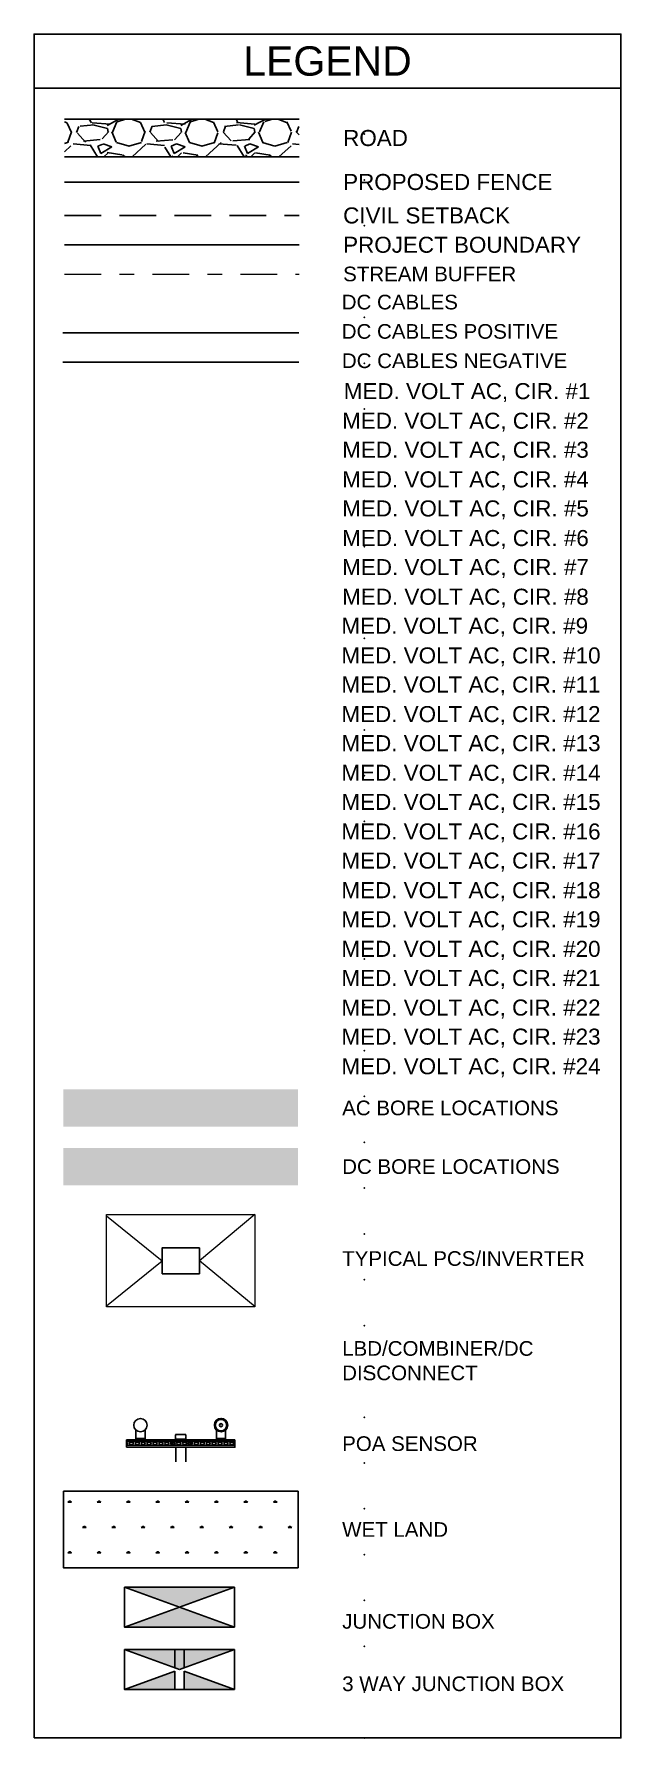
# Model space of a CAD drawing. Header units: feet. Extents: x -17 to 1425, y -283 to 55.
# Drawn here: x -7.45 to -3.45, y -10.3 to 1.32 of the extents above.
import ezdxf
from ezdxf.lldxf.tags import DXFTag

# ---------------------------------------------------------------- set-up
doc = ezdxf.new("R2010")
doc.units = ezdxf.units.FT
doc.header["$MEASUREMENT"] = 0
for name, pattern in [('DASHDOT2', [0.5, 0.25, -0.125, 0, -0.125]), ('DASHED', [0.75, 0.5, -0.25]), ('DASHED2', [0.375, 0.25, -0.125])]:
    doc.linetypes.add(name, pattern=pattern)
for name, color, linetype in [('C-FENCE', 92, 'FENCELINE1'), ('C-ROAD', 1, 'Continuous'), ('C-ROAD-HATCH', 252, 'Continuous'), ('C-WETL-HATCH', 5, 'Continuous'), ('E-CABL-INST-MET', 94, 'CAT5_CABLE'), ('E-DETAIL-THIN', 87, 'Continuous'), ('E-DETL', 7, 'Continuous'), ('E-TEXT', 7, 'Continuous'), ('G-ANNO-TEXT', 1, 'Continuous'), ('PV-BORE-AC', 50, 'Continuous'), ('PV-BORE-DC', 70, 'Continuous'), ('PV-DC-CABL-UG+', 6, 'DC+'), ('PV-DC-CABL-UG-', 6, 'DC-'), ('PV-EQUIPM-3-WAY', 7, 'Continuous'), ('PV-EQUIPM-JB', 7, 'Continuous'), ('PVcase Central Inverters', 7, 'Continuous'), ('PVcase PV Area', 30, 'Continuous')]:
    doc.layers.add(name, color=color, linetype=linetype)
doc.layers.add('E-NOPLOT-TEXT', color=31, linetype='Continuous', lineweight=0, plot=False)
doc.layers.add('EX-BUFFER', color=5, linetype='DASHDOT2', lineweight=9)
doc.layers.add('G-NPLT', color=67, linetype='Continuous', plot=False)
doc.styles.add('NEI-A', font='arial.ttf')
doc.styles.get("Standard").update_dxf_attribs({"font": 'arial.ttf'})
doc.linetypes.add('CAT5_CABLE', pattern='A,1,-0.12,["CAT5",Standard,S=0.1,R=0,X=-0.08,Y=-0.05],-0.3', length=1.42)
tags = doc.linetypes.add('DC+', pattern='A,0.176989,-0.049113,["DC+",NEI-A,S=0.1,R=0,X=0,Y=-0.05],-0.049113,-0.250887,0.176989', length=0.7030909999999999).pattern_tags.tags
tags[6] = DXFTag(74, 10)
tags = doc.linetypes.add('DC-', pattern='A,0.176989,-0.049113,["DC-",NEI-A,S=0.1,R=0,X=0,Y=-0.05],-0.049113,-0.250887,0.176989', length=0.7030909999999999).pattern_tags.tags
tags[6] = DXFTag(74, 10)
doc.linetypes.add('FENCELINE1', pattern='A,0.25,-0.1,[133,ltypeshp.shx,S=0.1,R=0,X=-0.1,Y=0],-0.1,1', length=1.45)

# ---------------------------------------------------------------- blocks, each defined once
blk = doc.blocks.new('*U30')
blk.add_lwpolyline([(-2, -11.62), (2, -11.62), (2, 0), (-2, 0)], close=True)
blk.add_lwpolyline([(-2, -0.3699999999999992), (2, -0.3699999999999992)])
at = {"layer": 'G-NPLT'}
for p in [(0.25, -0.6824999999999992), (0.25, -0.9949999999999992), (0.25, -1.307499999999999), (0.25, -1.619999999999999), (0.25, -1.932499999999999), (0.25, -2.244999999999999), (0.25, -2.557499999999999), (0.25, -2.869999999999999), (0.25, -3.182499999999999), (0.25, -3.494999999999999), (0.25, -3.807499999999999), (0.25, -4.119999999999999), (0.25, -4.432499999999999), (0.25, -4.744999999999999), (0.25, -5.057499999999999), (0.25, -5.369999999999999), (0.25, -5.682499999999999), (0.25, -5.994999999999999), (0.25, -6.307499999999999), (0.25, -6.619999999999999), (0.25, -6.932499999999999), (0.25, -7.244999999999999), (0.25, -7.557499999999999), (0.25, -7.869999999999999), (0.25, -8.1825), (0.25, -8.495), (0.25, -8.8075), (0.25, -9.12), (0.25, -9.4325), (0.25, -9.745), (0.25, -10.0575), (0.25, -10.37), (0.25, -10.6825), (0.25, -10.995), (0.25, -11.3075), (0.25, -11.62)]:
    blk.add_point(p, dxfattribs=at)
at = {"layer": 'G-ANNO-TEXT', "insert": (0, -0.1849999999999996), "char_height": 0.2, "attachment_point": 5, "style": 'NEI-A'}
blk.add_mtext_dynamic_manual_height_columns('LEGEND', width=3.607447826231223, gutter_width=0.625, heights=[0], dxfattribs=at)
blk = doc.blocks.new('A$Ce31e0382')
at = {"linetype": 'Continuous', "lineweight": 15}
for p, q in [((2.282018720747146, 1.191011282012369), (2.283710317216901, 1.191593745388218)), ((2.282018720747146, 1.191011282012369), (2.284154971101088, 1.184807160494984)), ((2.284981088454515, 1.232135391845986), (2.282629618726787, 1.226009603773491)), ((2.282629618726787, 1.226009603773491), (2.284299857044971, 1.225368459353376)), ((2.285846567574481, 1.185389623870833), (2.283710317216901, 1.191593745388218)), ((2.284154971101088, 1.184807160494984), (2.285846567574481, 1.185389623870833)), ((2.284299857044971, 1.225368459353376), (2.286651326772699, 1.231494247425871)), ((2.724782776571374, 1.070751941036178), (2.284910824368126, 1.070751941036178)), ((2.284981088454515, 1.232135391845986), (2.286651326772699, 1.231494247425871)), ((2.285736137007916, 1.158914343048764), (2.285736137007916, 1.143755529022201)), ((2.285736137007916, 1.093718578315929), (2.285736137007916, 1.087625920321898)), ((2.28989740297402, 1.087625920321898), (2.285831106644764, 1.087625920321898)), ((2.286611287428968, 1.260615980094371), (2.286611287428968, 1.240931158418789)), ((2.723082313510531, 1.260615980094371), (2.286611287428968, 1.260615980094371)), ((2.286611287428968, 1.240931158418789), (2.288400354842452, 1.240931158418789)), ((2.286611287428968, 1.077783509484107), (2.286611287428968, 1.07450270587151)), ((2.286611287428968, 1.077783509484107), (2.288400354842452, 1.077783509484107)), ((2.286611287428968, 1.07450270587151), (2.723082313510531, 1.07450270587151)), ((2.286643868490501, 1.162962388471897), (2.288423135203629, 1.162775380004405)), ((2.287620895323926, 1.097468331159689), (2.287620895323926, 1.158911068104317)), ((2.287620895323926, 1.097468331159689), (2.28989740297402, 1.097468331159689)), ((2.721379838898429, 1.061704400332019), (2.288313762041071, 1.061704400332019)), ((2.288400354842452, 1.247492765643983), (2.28989740297402, 1.247492765643983)), ((2.288400354842452, 1.240931158418789), (2.288400354842452, 1.247492765643983)), ((2.28989740297402, 1.189061060789754), (2.28846196698214, 1.19322986960924)), ((2.288991512315988, 1.223567501629077), (2.28989740297402, 1.225927427467468)), ((2.28989740297402, 1.087625920321898), (2.28989740297402, 1.247492765643983)), ((2.294875369265355, 1.268880061929849), (2.714818231674144, 1.268880061929849)), ((2.296515771071427, 1.061704400332019), (2.296515771071427, 1.048124797856872)), ((2.296515771071427, 0.7340707714497512), (2.296515771071427, 0.6852304304852623)), ((2.408331427057419, 1.268880061929849), (2.408331427057419, 1.269085112156063)), ((2.713177829868073, 1.048124797856872), (2.713177829868073, 1.061704400332019)), ((2.713177829868073, 0.6852304304848076), (2.713177829868073, 0.7340707714497512)), ((2.719796197965479, 1.247492765643983), (2.721293246097048, 1.247492765643983)), ((2.719796197965479, 1.247492765643983), (2.719796197965479, 1.087625920321898)), ((2.720702088619873, 1.223567501629077), (2.719796197965479, 1.225927427467468)), ((2.719796197965479, 1.189061060789754), (2.721231633957359, 1.19322986960924)), ((2.719796197965479, 1.097468331159689), (2.722072705611936, 1.097468331159689)), ((2.723862494294735, 1.087625920321898), (2.719796197965479, 1.087625920321898)), ((2.723049732448999, 1.162962388471897), (2.72127046573587, 1.162775380004405)), ((2.721293246097048, 1.240931158418789), (2.721293246097048, 1.247492765643983)), ((2.723082313510531, 1.240931158418789), (2.721293246097048, 1.240931158418789)), ((2.721293246097048, 1.077783509484107), (2.723082313510531, 1.077783509484107)), ((2.722072705611936, 1.097468331159689), (2.722072705611936, 1.158911068104317)), ((2.724712512484984, 1.232135391845986), (2.723042274170439, 1.231494247425871)), ((2.725393743894529, 1.225368459353376), (2.723042274170439, 1.231494247425871)), ((2.723082313510531, 1.240931158418789), (2.723082313510531, 1.260615980094371)), ((2.723082313510531, 1.07450270587151), (2.723082313510531, 1.077783509484107)), ((2.723847033365018, 1.185389623870833), (2.725983283718961, 1.191593745388218)), ((2.725538629838411, 1.184807160494984), (2.723847033365018, 1.185389623870833)), ((2.723957463927945, 1.14364999116151), (2.723957463927945, 1.158911270006683)), ((2.723957463927945, 1.087625920321898), (2.723957463927945, 1.093744295118995)), ((2.727063982212712, 1.226009603773491), (2.724712512484984, 1.232135391845986)), ((2.727063982212712, 1.226009603773491), (2.725393743894529, 1.225368459353376)), ((2.725538629838411, 1.184807160494984), (2.727674880192353, 1.191011282012369)), ((2.727674880192353, 1.191011282012369), (2.725983283718961, 1.191593745388218)), ((2.296515771071427, 0.634483917221587), (2.296515771071427, 0.4892553859995132)), ((2.713177829868073, 0.4892553859995132), (2.713177829868073, 0.634483917221587))]:
    blk.add_line(p, q, dxfattribs=at)
for centre, radius, start, end in [((2.330402719115227, 1.207671228692107), 0.05117191731327187, 159.0000070648071, 199.0000000000433), ((2.330402719115227, 1.207671228692107), 0.0493828499011965, 158.9999999999613, 199.0000000000433), ((2.288313762041071, 1.066868122753931), 0.005163722421900269, 131.2243095197639, 270), ((2.236131720332196, 1.168271429176457), 0.05079038319049232, 354.0000046933638, 19.00000000004326), ((2.281624465937057, 1.07450270587151), 0.004986821491107549, 311.2243095197638, 0), ((2.262067333140294, 1.240931158418789), 0.0245439542899278, 338.9999999999613, 0), ((2.268760030605335, 1.164842055576628), 0.01798234706478773, 340.8407802661563, 353.9999999999983), ((2.236131720332196, 1.168271429176457), 0.05257945060257205, 353.9999999999983, 19.00000000004326), ((2.330402719115227, 1.207671228692107), 0.04435740684275503, 158.9999999999613, 199.0000000000433), ((2.294875369265355, 1.260615980094371), 0.00826408183578308, 90, 180), ((2.262067333140294, 1.240931158418789), 0.02633302170200654, 338.9999999999613, 0), ((2.268760030605335, 1.164842055576628), 0.0197714144768679, 342.5437240118552, 353.9999999999983), ((2.714818231674144, 1.260615980094371), 0.00826408183578308, 0, 90), ((2.679290881824272, 1.207671228692107), 0.04435740684275503, 340.9999999999567, 21.00000000003871), ((2.773561880607303, 1.168271429176457), 0.05257945060257195, 160.9999999999567, 186.0000000000017), ((2.740933570334164, 1.164842055576628), 0.01977141447686774, 186.0000000000017, 197.4562759881448), ((2.747626267799205, 1.240931158418789), 0.02633302170200654, 180, 201.0000000000387), ((2.721379838898429, 1.066868122753931), 0.005163722421900269, 270, 48.77569048023613), ((2.773561880607303, 1.168271429176457), 0.05079038319049241, 160.9999999999567, 186.0000000000017), ((2.740933570334164, 1.164842055576628), 0.01798234706478773, 186.0000000000017, 199.1675278276267), ((2.747626267799205, 1.240931158418789), 0.0245439542899278, 180, 201.0000000000387), ((2.728069135002443, 1.07450270587151), 0.004986821491107549, 180, 228.7756904802361), ((2.679290881824272, 1.207671228692107), 0.04938284990119632, 340.9999999999567, 21.00000000003871), ((2.679290881824272, 1.207671228692107), 0.05117191731327962, 340.9999999999567, 21.00000000003871)]:
    blk.add_arc(centre, radius, start, end, dxfattribs=at)
for points, knots in [([(2.28739867165848, 1.118786839921995), (2.287388145599721, 1.117293801949018), (2.287357441153176, 1.112938619240595), (2.287023101478439, 1.106026367309369), (2.286432535525705, 1.099268057650079), (2.285933899354745, 1.095043061931392), (2.285690536384095, 1.093223829382623), (2.285748829595718, 1.093671614894447), (2.285754943342795, 1.093718578315475)], [0, 0, 0, 0, 0.1111161423645399, 0.3241251129498456, 0.5396206872316115, 0.7570094149640955, 0.9745153229653579, 1, 1, 1, 1]), ([(2.285768102232282, 1.143755529022201), (2.285758253354174, 1.143830762416655), (2.285704794172375, 1.144239125213971), (2.285970578883166, 1.142247018420676), (2.286479757654774, 1.137844592293732), (2.287053274627283, 1.131082125585635), (2.287363088911547, 1.124331796878323), (2.287389967270315, 1.120143268447464), (2.28739867165848, 1.118786839921995)], [0, 0, 0, 0, 0.0485864653610152, 0.2637247070596394, 0.4767478949028969, 0.6882372756179819, 0.8990376072305348, 1, 1, 1, 1]), ([(2.285744954180586, 1.143759638867323), (2.285748465441316, 1.143598675292196), (2.285754027317921, 1.143343707389249), (2.285781798978746, 1.143049507882097), (2.285795440962715, 1.142921455605574), (2.285800940862714, 1.142872981164601), (2.285805227795095, 1.142836266688391), (2.285809884371588, 1.142797614729716), (2.285818037667809, 1.142731641942191), (2.285842245961135, 1.142541296675972), (2.285943839469724, 1.141730910263504), (2.286175480788984, 1.139754745160189), (2.286474870837878, 1.136877241970069), (2.286789618305079, 1.133230590356561), (2.287065381184107, 1.128995633755949), (2.287219651865485, 1.125349300985818), (2.287269078329587, 1.123193078281929), (2.287281731743747, 1.12264107482406)], [0, 0, 0, 0, 0.01378871047263, 0.021841454385203, 0.0246142180760562, 0.0266371038414432, 0.0291506045139404, 0.0336461774257103, 0.0453087760441185, 0.1041913002911912, 0.2418143098539322, 0.3866548486119996, 0.5302674253942918, 0.6725486379104071, 0.8131258998958442, 0.9521593250509934, 1, 1, 1, 1]), ([(2.287281731743747, 1.12264107482406), (2.287295038960906, 1.121806195576937), (2.287333887856107, 1.119368861176554), (2.287307741753352, 1.115246880022823), (2.287159191007845, 1.110497210463564), (2.286914319611128, 1.106072179381499), (2.2866099976344, 1.102166370226769), (2.286298423226867, 1.098947543637678), (2.286029279002719, 1.096551904548505), (2.285880364848595, 1.095333890792517), (2.285830693388448, 1.094941264681893), (2.285817832795033, 1.094839729844807), (2.285813633203247, 1.094807385280546), (2.285806695766837, 1.09475042998929), (2.285801731923016, 1.094708650608027), (2.2857931142388, 1.094632338375504), (2.285757457848263, 1.094297231556993), (2.2857523537931, 1.093980959265537), (2.285748030233549, 1.093713050368933)], [0, 0, 0, 0, 0.0585473714226429, 0.170922349460073, 0.2842858618299471, 0.3980026956857768, 0.5132789134201089, 0.6303162551384693, 0.7480031535785159, 0.8676349703002326, 0.9270738327880031, 0.9570225033012588, 0.9713081100111728, 0.9743054844323632, 0.9762608812712732, 0.9780984223358692, 0.9814475448054018, 1, 1, 1, 1]), ([(2.287620895323812, 1.158911068103862), (2.286861794174797, 1.158912562487785), (2.285756589400876, 1.15891473821921), (2.285880292911202, 1.158914437287876), (2.285919031644767, 1.158914343048764)], [0, 0, 0, 0, 0.6868420839984101, 1, 1, 1, 1]), ([(2.286525768391471, 1.087625920322353), (2.286628346904649, 1.087735750865249), (2.286833499321688, 1.08795540702431), (2.287166940415659, 1.089665439079909), (2.287443595578111, 1.092180599648145), (2.287599007249696, 1.094947353914904), (2.287614759548774, 1.096761637913914), (2.287620895323812, 1.097468331159689)], [0, 0, 0, 0, 0.215930238312865, 0.4318507899972996, 0.6478627139959534, 0.8628367764577761, 1, 1, 1, 1]), ([(2.289897402973907, 1.087625920322353), (2.289878546136492, 1.086530893804138), (2.28984083763487, 1.084341141099685), (2.289555521823672, 1.081417396816505), (2.289160161071663, 1.079187683451437), (2.288747811024109, 1.077965208523892), (2.288501131762928, 1.077836209855377), (2.288400354842338, 1.077783509484107)], [0, 0, 0, 0, 0.211283188154463, 0.4225084279069736, 0.6353561048962972, 0.851030488301996, 1, 1, 1, 1]), ([(2.721293246096934, 1.077783509484107), (2.721144182800231, 1.077894283592286), (2.720846057170888, 1.078115831092418), (2.72039035367186, 1.079839971358524), (2.72002311177846, 1.082373328298672), (2.719823598035759, 1.085137820192813), (2.719803784941064, 1.086936974924356), (2.719796197965366, 1.087625920322353)], [0, 0, 0, 0, 0.2172984419663011, 0.434595480769123, 0.6516655201327707, 0.8666132308400871, 1, 1, 1, 1]), ([(2.723750340759466, 1.158911270006683), (2.723795762256373, 1.158911275684659), (2.723932902535921, 1.158911292829544), (2.722818208087006, 1.15891115816612), (2.722072705611822, 1.158911068103862)], [0, 0, 0, 0, 0.331204643249806, 1, 1, 1, 1]), ([(2.722072705611822, 1.097468331159689), (2.722087368005191, 1.096368519749376), (2.722116690278085, 1.094169085538852), (2.722336661445183, 1.091234398883898), (2.722634230139988, 1.089005633617489), (2.72293219527262, 1.08780153714315), (2.723100144099476, 1.087676367475979), (2.723167832544164, 1.087625920322353)], [0, 0, 0, 0, 0.2127622935913117, 0.4254881000087798, 0.6392297727758214, 0.8545987082327811, 1, 1, 1, 1]), ([(2.722294929280793, 1.118786839921995), (2.722295942796222, 1.119241556028101), (2.722303304784759, 1.122544527190257), (2.722494013392748, 1.128697945025124), (2.72303790965077, 1.136072506262735), (2.723602084421032, 1.141290896543069), (2.723949738552506, 1.143942788773984), (2.723920746200633, 1.143721605908922), (2.723911359036606, 1.14364999116151)], [0, 0, 0, 0, 0.0339006501093262, 0.2462478639225549, 0.4609344815763541, 0.677905385026245, 0.8957119732988271, 1, 1, 1, 1]), ([(2.72393527225347, 1.093744295118995), (2.723917369017613, 1.093874374058032), (2.723878786276941, 1.094154703378081), (2.723413655086802, 1.097869697354326), (2.722840617025099, 1.103818164021504), (2.722379765320397, 1.111166907729967), (2.722321536533741, 1.116396989202258), (2.722294929280793, 1.11878683992245)], [0, 0, 0, 0, 0.1852028795026655, 0.3991253115634501, 0.6112564639999436, 0.8223662433670197, 1, 1, 1, 1]), ([(2.723640544972909, 1.096802769593978), (2.723606061041096, 1.097094940975694), (2.723501502994509, 1.097980828014443), (2.723244670636518, 1.100432135411211), (2.722931448151826, 1.103985516288503), (2.722648861977973, 1.10819495911619), (2.722446771986029, 1.112820459323302), (2.722368619422809, 1.116866194352951), (2.722375353372513, 1.119288852975842), (2.722377564074009, 1.120084191764363)], [0, 0, 0, 0, 0.0843183300306957, 0.255659932525189, 0.4240187113369737, 0.5912648911410351, 0.7560209722225366, 0.9199037030774184, 1, 1, 1, 1]), ([(2.722377564074009, 1.120084191764363), (2.722386758581592, 1.120923307325938), (2.722413718929488, 1.123383781191478), (2.722547643977919, 1.127374325567871), (2.722797756406976, 1.131763327790395), (2.723103073658308, 1.135631549841037), (2.723413944131494, 1.138800103929498), (2.723678672838901, 1.141146029460288), (2.723820082945053, 1.142290449479788), (2.723870382553173, 1.142692117770821), (2.72387927510124, 1.142763588922207), (2.723881660392976, 1.142782822171284), (2.723882346555797, 1.142788327353628), (2.723884156053714, 1.142803057104175), (2.723885834031421, 1.142816863569351), (2.723888865799267, 1.142842089339865), (2.723899439966658, 1.142933518745394), (2.723930736865327, 1.14320627678444), (2.723927753362545, 1.143463111240635), (2.723925585039865, 1.143649770749562)], [0, 0, 0, 0, 0.0666282840413943, 0.1953689802129934, 0.3252324125675133, 0.4561598931670633, 0.5891276735574499, 0.7237465280393168, 0.8592462502539735, 0.9276243334342296, 0.9614040640081438, 0.9700022537194836, 0.9753134172327024, 0.9767428590878864, 0.9776826655801422, 0.9784753123453452, 0.9796517472635804, 0.9852115057834056, 1, 1, 1, 1]), ([(2.723873420963969, 1.094856934686959), (2.723873533388428, 1.094856074215841), (2.723875959192696, 1.094837507711418), (2.723848507248363, 1.095054981688008), (2.723784860096089, 1.095547876619094), (2.723679199199864, 1.096466651560149), (2.723640544972909, 1.096802769593978)], [0, 0, 0, 0, 0.0113775863251051, 0.2454957515087012, 0.7239775775539407, 1, 1, 1, 1]), ([(2.723944758308676, 1.093672512843568), (2.723948266928232, 1.093645091194048), (2.723964481836333, 1.093518363527437), (2.723948105241902, 1.093645033954999), (2.72393527225347, 1.093744295118995)], [0, 0, 0, 0, 0.2163825035934805, 1, 1, 1, 1])]:
    blk.add_open_spline(points, degree=3, knots=knots, dxfattribs=at)
at = {"layer": 'E-DETAIL-THIN'}
for centre, radius in [((0.8132589887500217, 1.659285685633222), 0.2797642379398166), ((4.196434612189478, 1.659285685633222), 0.2797642379398166), ((4.196434612189478, 1.659285685633222), 0.2394314246834256), ((4.196434612189478, 1.659285685633222), 0.06682871879259356)]:
    blk.add_circle(centre, radius, dxfattribs=at)
at = {"layer": 'E-DETL', "ltscale": 0.05}
for points in [[(4.778642106357438, 1.048124797856872), (0.2307216073822929, 1.048124797856872)], [(0.2307216073822929, 0.7340707714497512), (4.778971993557207, 0.7340707714497512), (4.778971993557207, 1.048124797856872)], [(4.778971993557207, 0.9787188288519246), (0.2307216073822929, 0.9787188288519246)], [(0.2307216073822929, 0.8154174657233852), (4.778971993557207, 0.8154174657233852)], [(2.145988024767576, 0.8907280920866469), (2.174400617499487, 0.9399401462751484), (2.231225802966947, 0.9399401462751484), (2.259638395698857, 0.8907280920866469), (2.231225802966947, 0.8415160378981454), (2.174400617499487, 0.8415160378981454), (2.145988024767576, 0.8907280920866469)], [(2.817025147243839, 0.8907280920866469), (2.84543773997575, 0.9399401462751484), (2.90226292544321, 0.9399401462751484), (2.930675518175121, 0.8907280920866469), (2.90226292544321, 0.8415160378981454), (2.84543773997575, 0.8415160378981454), (2.817025147243839, 0.8907280920866469)]]:
    blk.add_lwpolyline(points, dxfattribs=at)
for centre, radius in [((2.202813210235036, 0.8907280920861922), 0.06439976261575464), ((2.202813210235036, 0.8907280920861922), 0.0492120541885015), ((2.873850332711299, 0.8907280920861922), 0.06439976261575464), ((2.873850332711299, 0.8907280920861922), 0.0492120541885015)]:
    blk.add_circle(centre, radius, dxfattribs=at)
blk.add_arc((4.196434612189478, 1.659285685633222), 0.2797642379398166, 319.4963013959861, 220.5036986033484, dxfattribs=at)
at = {"layer": 'E-DETL', "color": 252, "ltscale": 0.05}
for centre, start_param, end_param in [((0.1824061994374233, 0.8910977846530841), 2.150307144064951, 4.132878163114635), ((2.167777227605143, 0.8910977846530841), 4.748151085846466, 7.806691499418683), ((2.912291363168947, 0.8910977846530841), 1.578647141613079, 4.715730806165123)]:
    blk.add_ellipse(centre, major_axis=(-0.08822883861648734, 0), ratio=0.5839019367108135, start_param=start_param, end_param=end_param, dxfattribs=at)
for centre in [(0.4305775779574788, 0.8910977846530841), (0.6787489564775342, 0.8910977846530841), (0.9269203350012276, 0.8910977846530841), (1.175091713521283, 0.8910977846530841), (1.423263092041338, 0.8910977846530841), (1.671434470561394, 0.8910977846530841), (1.919605849085087, 0.8910977846530841), (2.415948606125198, 0.8910977846530841), (2.664119984645254, 0.8910977846530841), (3.160462741689003, 0.8910977846530841), (3.408634120209058, 0.8910977846530841), (3.656805498729113, 0.8910977846530841), (3.904976877252807, 0.8910977846530841), (4.153148255772862, 0.8910977846530841), (4.401319634292918, 0.8910977846530841), (4.649491012812973, 0.8910977846530841)]:
    blk.add_ellipse(centre, major_axis=(-0.08822883861648734, 0), ratio=0.5839019367108135, dxfattribs=at)
at = {"layer": 'E-TEXT'}
for points in [[(0.2307216073822929, 1.048124797856872), (0.2307216073822929, 0.7340707714497512)], [(1.003828666300251, 1.419668519363768), (1.003828666300251, 1.098930323613786), (0.6226893112034304, 1.098930323613786), (0.6226893112034304, 1.419668519363768)], [(4.387004289736069, 1.419668519363768), (4.387004289736069, 1.098930323613786), (4.005864934639249, 1.098930323613786), (4.005864934639249, 1.419668519363768)], [(2.296515771071427, 0.6852304304852623), (2.296515771071427, 0.1148281264404432)], [(2.713177829868073, 0.6852304304848076), (2.713177829868073, 0.1148281264404432)]]:
    blk.add_lwpolyline(points, dxfattribs=at)
for points in [[(0.6226893112034304, 1.098930323613786), (1.003828666300251, 1.098930323613786), (1.003828666300251, 1.048124797856872), (0.6226893112034304, 1.048124797856872)], [(4.005864934639249, 1.098930323613786), (4.387004289736069, 1.098930323613786), (4.387004289736069, 1.048124797856872), (4.005864934639249, 1.048124797856872)]]:
    blk.add_lwpolyline(points, close=True, dxfattribs=at)
for centre, radius, start, end in [((0.5219190568604972, 1.414313114711604), 0.1009124596823258, 356.9578949927217, 38.82504316429735), ((1.104598920643184, 1.414313114711604), 0.1009124596832795, 141.1749568360363, 183.0421050072523), ((3.905094680296315, 1.414313114711604), 0.1009124596823258, 356.9578949927217, 38.82504316429735), ((4.48777454408264, 1.414313114711604), 0.1009124596832795, 141.1749568360363, 183.0421050072523)]:
    blk.add_arc(centre, radius, start, end, dxfattribs=at)

msp = doc.modelspace()

# ---------------------------------------------------------------- hatches: boundary and pattern name
at = {"layer": 'C-ROAD-HATCH'}
h = msp.add_hatch(dxfattribs=at)
h.set_pattern_fill('GRAVEL', color=256, scale=0.5)
h.set_pattern_definition([(228.012787504, (-40.4514461830703, -32.85725819132291), (-4.000000000000031, -4.500000000000002), [0.067268, -6.659544023536849]), (184.969740728, (-40.4964461830703, -32.9072581913229), (5.999999999999988, 0.5000000000000175), [0.115434, -11.427962380615]), (132.510447078, (-40.6114461830703, -32.91725819132291), (5.000000000000059, -5.499999999999932), [0.08139400000000001, -8.05801629804985]), (267.273689006, (-40.80644618307031, -33.04225819132291), (0.5000000000000121, 10.00000000000001), [0.1051189999999997, -10.40677902081446]), (292.833654178, (-40.8114461830703, -33.1472581913229), (-2.499999999999994, 6.000000000000014), [0.1030774999999997, -10.20468656404411]), (357.273689006, (-40.7714461830703, -33.2422581913229), (-10.00000000000001, 0.5000000000000128), [0.1051189999999997, -10.40677902081446]), (37.6942404667, (-40.66644618307031, -33.24725819132291), (-6.499999999999999, -4.999999999999987), [0.1390145, -13.762424274458]), (72.2553283749, (-40.55644618307031, -33.16225819132291), (3.500000000000014, 11), [0.1312439999999993, -12.99316074840665]), (121.429565615, (-40.5164461830703, -33.03725819132291), (-4.00000000000001, 6.499999999999994), [0.105475, -10.4420365548645]), (175.236358309, (-40.5714461830703, -32.94725819132291), (5.499999999999992, -0.500000000000019), [0.120416, -5.90038128939615]), (222.397437798, (-40.6914461830703, -32.9372581913229), (-5.999999999999981, -5.499999999999986), [0.155724, -15.41668750239745]), (138.814074834, (-40.3114461830703, -33.0472581913229), (-3.500000000000016, 3), [0.05315049999999982, -5.261922406367328]), (171.46923439, (-40.3514461830703, -33.01225819132291), (6.499999999999999, -0.9999999999999976), [0.1011185, -10.0107557080785]), (225, (-40.4514461830703, -32.99725819132291), (-5.551115123125783e-17, -0.4999999999999665), [0.0707105, -0.63639628118655]), (203.198590514, (-40.4864461830703, -32.9372581913229), (2.499999999999995, 0.9999999999999877), [0.038079, -3.76980755293195]), (291.801409486, (-40.5214461830703, -32.9522581913229), (-0.499999999999842, 1.500000000000051), [0.0538515, -2.63873090356725]), (30.96375653209999, (-40.5014461830703, -33.00225819132291), (1.500000000000027, 0.9999999999999898), [0.0874645, -2.82801144742265]), (161.565051177, (-40.4264461830703, -32.95725819132291), (1.000000000000006, -0.4999999999999883), [0.06324549999999966, -1.517893330084194]), (16.389540334, (-40.8114461830703, -32.9522581913229), (4.999999999999983, 1.500000000000022), [0.0886, -8.7714225733347]), (70.3461759419, (-40.7264461830703, -32.92725819132291), (-2.00000000000061, -5.500000000001698), [0.0743305, -7.3587038736595]), (293.198590514, (-40.4264461830703, -32.85725819132291), (-0.9999999999999852, 2.499999999999996), [0.0761575, -3.73172905293195]), (343.610459666, (-40.3964461830703, -32.92725819132291), (-4.999999999999983, 1.500000000000022), [0.08859999999999965, -8.771422573334455]), (339.44395478, (-40.8114461830703, -33.26225819132291), (-2.500000000000018, 1.000000000000012), [0.08543999999999966, -4.186561872658728]), (294.775140569, (-40.7314461830703, -33.29225819132291), (-2.500000000000003, 5.500000000000001), [0.071589, -7.087321531638]), (66.8014094864, (-40.4214461830703, -33.35725819132291), (0.9999999999999906, 2.499999999999985), [0.0761575, -3.73172905293195]), (17.3540246363, (-40.3914461830703, -33.28725819132291), (-6.499999999999988, -1.999999999999981), [0.0838155, -8.29771180712]), (69.44395478040002, (-40.66644618307031, -33.35725819132291), (-1.000000000000004, -2.499999999999977), [0.04271999999999983, -4.229281872658728]), (101.309932474, (-40.4514461830703, -33.35725819132291), (-0.4999999999999819, 2.000000000000006), [0.025495, -2.5240147567964]), (165.963756532, (-40.4564461830703, -33.33225819132291), (1.499999999999979, -0.5000000000000007), [0.1030775, -1.95847531280885]), (186.009005957, (-40.55644618307031, -33.30725819132291), (5.000000000000023, 0.4999999999999916), [0.095525, -9.456961587271401]), (303.690067526, (-40.5014461830703, -33.0472581913229), (-0.4999999999999936, 0.9999999999999929), [0.07211099999999965, -1.730664637731995]), (353.157226587, (-40.4614461830703, -33.10725819132291), (8.500000000000007, -1.000000000000026), [0.125897, -12.46378131201415]), (60.9453959009, (-40.3364461830703, -33.12225819132291), (-1.999999999999988, -3.499999999999988), [0.051478, -5.0963370704935]), (90, (-40.3114461830703, -33.0772581913229), (-0.4999999999999999, 0.5), [0.03, -0.47]), (120.256437164, (-40.5664461830703, -33.29225819132291), (2.000000000000004, -3.500000000000004), [0.069462, -6.876759994724901]), (48.01278750420001, (-40.6014461830703, -33.23225819132291), (4, 4.499999999999988), [0.134536, -6.592276023536849]), (0, (-40.5114461830703, -33.1322581913229), (0.5, 0.5), [0.13, -0.37]), (325.3048464690001, (-40.3814461830703, -33.1322581913229), (5.000000000000069, -3.499999999999913), [0.07905699999999966, -7.826637150420978]), (254.054604099, (-40.3164461830703, -33.17725819132291), (-0.5000000000000189, -2.000000000000002), [0.072801, -3.56725394464025]), (207.645975364, (-40.3364461830703, -33.24725819132291), (-9.499999999999975, -5.000000000000024), [0.1185325, -11.7347370911297]), (175.42607874, (-40.4414461830703, -33.30225819132291), (-6.499999999999977, 0.5000000000000007), [0.1253995, -12.41453670398445])])
h.paths.add_polyline_path([(-5.646439658848436, 0.7340104996227623), (-7.246439658848431, 0.7340104996227481), (-7.246439658848431, 0.4775980313596051), (-5.646439658848436, 0.4775980313596264)])
at = {"layer": 'C-WETL-HATCH'}
h = msp.add_hatch(dxfattribs=at)
h.set_pattern_fill('SWAMP', color=256, scale=0.2)
h.set_pattern_definition([(0, (-34.42239528275087, -25.32480569485607), (0.1, 0.1732050806), [0.025, -0.175]), (90, (-34.40989528275087, -25.32480569485607), (-0.09999999999999999, 0.1732050806), [0.0125, -0.3339101612]), (90, (-34.40677028275087, -25.32480569485607), (-0.09999999999999999, 0.1732050806), [0.01, -0.3364101612]), (90, (-34.41302028275088, -25.32480569485607), (-0.09999999999999999, 0.1732050806), [0.01, -0.3364101612]), (59.99999999999999, (-34.40364528275087, -25.32480569485607), (-0.09999999986413122, 0.1732050806784439), [0.008, -0.192]), (120, (-34.41614528275088, -25.32480569485607), (-0.1999999998641312, 7.844390692568482e-11), [0.007999999999999893, -0.1919999999999983])])
h.paths.add_polyline_path([(-7.253057691458508, -8.622315391843063), (-5.653057691458514, -8.622315391843063), (-5.653057691458514, -9.144219970177321), (-7.253057691458508, -9.144219970177321)])
at = {"layer": 'PV-BORE-AC', "ltscale": 20}
h = msp.add_hatch(color=256, dxfattribs=at)
h.dxf.hatch_style = 1
h.paths.add_polyline_path([(-5.653057691458514, -5.880740400543665), (-7.253057691458508, -5.880740400543679), (-7.253057691458508, -6.137152868806822), (-5.653057691458514, -6.137152868806801)])
at = {"layer": 'PV-BORE-DC', "ltscale": 20}
h = msp.add_hatch(color=256, dxfattribs=at)
h.dxf.hatch_style = 1
h.paths.add_polyline_path([(-5.653057691458514, -6.280740400543664), (-7.253057691458508, -6.280740400543678), (-7.253057691458508, -6.537152868806821), (-5.653057691458514, -6.5371528688068)])
at = {"layer": 'PV-EQUIPM-3-WAY'}
h = msp.add_hatch(color=256, dxfattribs=at)
h.dxf.hatch_style = 1
h.paths.add_polyline_path([(-6.087197988631686, -9.702302213318013), (-6.837197989563009, -9.702302215180666), (-6.462197990848381, -9.838155219234157)])
h = msp.add_hatch(color=256, dxfattribs=at)
h.dxf.hatch_style = 1
h.paths.add_polyline_path([(-6.42994499329609, -9.8498396635601), (-6.42994499329609, -9.97400822388158), (-6.087197990494332, -9.974008223881576)])
h.paths.add_polyline_path([(-6.494450989244768, -9.84983966391697), (-6.837197989563009, -9.974008223881583), (-6.494450989244768, -9.97400822388158)])
at = {"layer": 'PV-EQUIPM-JB'}
h = msp.add_hatch(color=256, dxfattribs=at)
h.dxf.hatch_style = 1
h.paths.add_polyline_path([(-6.462197992090154, -9.412462645485991), (-6.087197989873445, -9.276609639569848), (-6.837197990804768, -9.2766096414325)])
h = msp.add_hatch(color=256, dxfattribs=at)
h.dxf.hatch_style = 1
h.paths.add_polyline_path([(-6.462197992090154, -9.412462645485991), (-6.837197990804768, -9.548315650133418), (-6.08719799173609, -9.54831565013341)])

# ---------------------------------------------------------------- linework, layer by layer
at = {"layer": 'C-FENCE', "ltscale": 0.3}
msp.add_lwpolyline([(-7.246439658848431, 0.305804265491183), (-5.646439658848436, 0.305804265491183)], dxfattribs=at)
at = {"layer": 'C-ROAD', "flags": 128}
for points in [[(-7.246439658848431, 0.7340104996227481), (-5.646439658848436, 0.7340104996227268)], [(-5.646439658848436, 0.4775980313596406), (-7.246439658848431, 0.4775980313596051)]]:
    msp.add_lwpolyline(points, dxfattribs=at)
at = {"layer": 'C-WETL-HATCH', "elevation": -8.443446385570876}
msp.add_lwpolyline([(-7.253057691458508, -8.622315391843063), (-5.653057691458514, -8.622315391843063), (-5.653057691458514, -9.144219970177321), (-7.253057691458508, -9.144219970177321)], close=True, dxfattribs=at)
at = {"layer": 'E-NOPLOT-TEXT', "linetype": 'DASHED'}
for p in [(-5.947385088471989, -6.736156535947085, 0.01049623476257366), (-5.946459263459715, -7.365448573807132)]:
    msp.add_line(p, (-6.326197566898017, -7.051083131966063, 24.06838182879399), dxfattribs=at)
at = {"layer": 'E-NOPLOT-TEXT', "elevation": -8.443446385570876}
msp.add_lwpolyline([(-5.947385088471989, -6.736156535947085), (-5.947385954445693, -7.365447300410619), (-6.959547717699067, -7.365448573807132), (-6.958830812527353, -6.736145625263109)], close=True, dxfattribs=at)
at = {"layer": 'E-NOPLOT-TEXT', "linetype": 'DASHED', "elevation": 0.01049623476257366}
msp.add_lwpolyline([(-6.958839507190206, -6.743777843826773), (-6.579916026588577, -7.051122386189672)], dxfattribs=at)
at = {"layer": 'E-NOPLOT-TEXT', "linetype": 'DASHED'}
msp.add_lwpolyline([(-6.959539674259631, -7.358388002398311), (-6.579916026588577, -7.051122386189672)], dxfattribs=at)
at = {"layer": 'EX-BUFFER', "flags": 128}
msp.add_lwpolyline([(-7.246439658848431, -0.3224019686404063), (-5.646439658848436, -0.3224019686404063)], dxfattribs=at)
at = {"layer": 'G-ANNO-TEXT', "linetype": 'DASHED2'}
msp.add_lwpolyline([(-7.246439658848431, 0.07759803135959942), (-5.646439658848436, 0.07759803135959942)], dxfattribs=at)
at = {"layer": 'PV-DC-CABL-UG+', "ltscale": 0.8}
msp.add_lwpolyline([(-7.258019381019437, -0.7224878377407578), (-5.648096001897585, -0.7224878377407578)], dxfattribs=at)
at = {"layer": 'PV-DC-CABL-UG-', "ltscale": 0.8}
msp.add_lwpolyline([(-7.258019381019437, -0.9224878377407606), (-5.648096001897585, -0.9224878377407606)], dxfattribs=at)
at = {"layer": 'PV-EQUIPM-3-WAY', "elevation": -8.443446385570876}
msp.add_lwpolyline([(-6.837197990804768, -9.702302215180666), (-6.087197989873445, -9.702302213318013), (-6.08719799173609, -9.974008223881576), (-6.837197990804768, -9.974008223881583)], close=True, dxfattribs=at)
for points in [[(-6.837197989563009, -9.702302215180666), (-6.462197990848381, -9.83815521923416)], [(-6.494450989244768, -9.826470774602427), (-6.494450989244768, -9.70230221424934), (-6.42994499329609, -9.70230221424934), (-6.42994499329609, -9.826470774857132)], [(-6.087197988631686, -9.702302213318013), (-6.462197990848381, -9.838155219234157)], [(-6.494450989244768, -9.849839663916974), (-6.837197989563009, -9.974008223881583)], [(-6.494450989244768, -9.97400822388158), (-6.494450989244768, -9.849839663916974)], [(-6.42994499329609, -9.8498396635601), (-6.087197990494332, -9.974008223881576)], [(-6.42994499329609, -9.8498396635601), (-6.42994499329609, -9.97400822388158)]]:
    msp.add_lwpolyline(points, dxfattribs=at)
at = {"layer": 'PV-EQUIPM-JB', "elevation": -8.443446385570876}
msp.add_lwpolyline([(-6.837197990804768, -9.2766096414325), (-6.087197989873445, -9.276609639569848), (-6.08719799173609, -9.54831565013341), (-6.837197990804768, -9.548315650133418)], close=True, dxfattribs=at)
for points in [[(-6.837197990804768, -9.2766096414325), (-6.08719799173609, -9.54831565013341)], [(-6.087197989873445, -9.276609639569848), (-6.837197990804768, -9.548315650133418)]]:
    msp.add_lwpolyline(points, dxfattribs=at)
at = {"layer": 'PVcase Central Inverters'}
msp.add_lwpolyline([(-6.326199356328473, -6.961548126094311), (-6.326199356328473, -7.139533051758608), (-6.579916026588577, -7.139533051758608), (-6.579916026588577, -6.961548126094311)], close=True, dxfattribs=at)
at = {"layer": 'PVcase PV Area', "ltscale": 0.025}
msp.add_lwpolyline([(-7.246439658848431, -0.1224019686404034), (-5.646439658848436, -0.1224019686404034)], dxfattribs=at)

# ---------------------------------------------------------------- block references
at = {"layer": 'E-CABL-INST-MET', "xscale": 0.1622735809537594, "yscale": 0.1622735809537594, "zscale": 0.1622735809537594}
msp.add_blockref('A$Ce31e0382', (-6.859937296125167, -8.440948963114767, -8.443446385570876), dxfattribs=at)
at = {"layer": 'G-ANNO-TEXT'}
msp.add_blockref('*U30', (-5.453057691458525, 1.315259067651823), dxfattribs=at)

# ---------------------------------------------------------------- texts
at = {"layer": 'G-ANNO-TEXT', "attachment_point": 4, "style": 'NEI-A'}
for s, insert, char_height, width in [('ROAD', (-5.346439658848425, 0.605804265491173), 0.1094, 5.035966917302644), ('PROPOSED FENCE', (-5.346439658848425, 0.3058042654911759), 0.1094, 5.035966917302644), ('CIVIL SETBACK', (-5.346439658848425, 0.07763190898821648), 0.1094, 1.832013685846802), ('PROJECT BOUNDARY', (-5.346439658848425, -0.1223680908772877), 0.1094, 1.62179604638472), ('STREAM BUFFER', (-5.346439658848425, -0.3214346709275233), 0.1, 1.62179604638472), ('DC CABLES', (-5.355954896268571, -0.5132263850930627), 0.1, 1.759640032317102), ('DC CABLES POSITIVE', (-5.355954896268571, -0.7132263850930656), 0.1, 1.759640032317102), ('DC CABLES NEGATIVE', (-5.35493628150904, -0.9132263850930684), 0.1, 1.759640032317102), ('AC BORE LOCATIONS', (-5.353057691458503, -6.008946634675244), 0.1, 1.62179604638472), ('DC BORE LOCATIONS', (-5.353057691458503, -6.408946634675242), 0.1, 1.62179604638472), ('TYPICAL PCS/INVERTER', (-5.353057691458517, -7.036063306616864), 0.1, 1.62179604638472), ('LBD/COMBINER/DC DISCONNECT', (-5.353057691458503, -7.732599032547164), 0.1, 1.62179604638472), ('POA SENSOR', (-5.353057691458503, -8.298358333077566, -8.443446385570876), 0.1, 1.62179604638472), ('WET LAND', (-5.353057691458503, -8.883267681010189, -8.443446385570876), 0.1, 1.62179604638472), ('JUNCTION BOX', (-5.353057691458503, -9.510485362542017), 0.1, 1.62179604638472), ('3 WAY JUNCTION BOX', (-5.353057691458503, -9.936177936290182), 0.1, 1.62179604638472)]:
    msp.add_mtext(s, dxfattribs=dict(at, insert=insert, char_height=char_height, width=width))
at = {"layer": 'G-ANNO-TEXT', "char_height": 0.1094, "attachment_point": 4, "style": 'NEI-A'}
for s, width, heights, insert in [('MED. VOLT AC, CIR. #1 ', 1.805758388845735, [0], (-5.342348469127501, -1.129922968491371)), ('MED. VOLT AC, CIR. #2 ', 1.805758388845735, [0], (-5.353199331414487, -1.331902299750922)), ('MED. VOLT AC, CIR. #3 ', 1.834225141119934, [0], (-5.353057691458503, -1.529652366989737)), ('MED. VOLT AC, CIR. #4 ', 1.834225141119934, [0], (-5.353199331414487, -1.731633661515204)), ('MED. VOLT AC, CIR. #5 ', 1.834225141119934, [0], (-5.353057691458503, -1.929895564986765)), ('MED. VOLT AC, CIR. #6 ', 1.834225141119934, [0], (-5.353199331414487, -2.131876859512232)), ('MED. VOLT AC, CIR. #7 ', 1.816433800586257, [0], (-5.353057691458503, -2.330138762983793)), ('MED. VOLT AC, CIR. #8 ', 1.816433800586257, [0], (-5.353199331414487, -2.53212005750926)), ('MED. VOLT AC, CIR. #9 ', 1.824850290005688, [0], (-5.357917735032146, -2.730352452803807)), ('MED. VOLT AC, CIR. #10 ', 1.824850290005688, [0], (-5.35805937498813, -2.932333747329274)), ('MED. VOLT AC, CIR. #11 ', 1.803545023046954, [0], (-5.357917735032146, -3.130595650800835)), ('MED. VOLT AC, CIR. #12 ', 1.803545023046954, [0], (-5.35805937498813, -3.332576945326302)), ('MED. VOLT AC, CIR. #13 ', 1.803545023046954, [0], (-5.357917735032146, -3.530838848797863)), ('MED. VOLT AC, CIR. #14 ', 1.803545023046954, [0], (-5.35805937498813, -3.73282014332333)), ('MED. VOLT AC, CIR. #15 ', 1.767962341979601, [0], (-5.357917735032146, -3.931082046794891)), ('MED. VOLT AC, CIR. #16 ', 1.767962341979601, [0], (-5.35805937498813, -4.133063341320359)), ('MED. VOLT AC, CIR. #17 ', 1.778637753720123, [0.2974048203728967], (-5.357917735032146, -4.33132524479192)), ('MED. VOLT AC, CIR. #18', 1.778637753720123, [0.2974048203728967], (-5.35805937498813, -4.533306539317387)), ('MED. VOLT AC, CIR. #19', 1.785753682513278, [0.2974048203728967], (-5.357917735032146, -4.731568442788948)), ('MED. VOLT AC, CIR. #20 ', 1.785753682513278, [0.2974048203728967], (-5.35805937498813, -4.933549737314415)), ('MED. VOLT AC, CIR. #21 ', 1.771521824926968, [0], (-5.357917735032146, -5.131811640785976)), ('MED. VOLT AC, CIR. #22', 1.771521824926968, [0], (-5.35805937498813, -5.333792935311443)), ('MED. VOLT AC, CIR. #23', 1.759864426713211, [0], (-5.357917735032146, -5.532054838783004)), ('MED. VOLT AC, CIR. #24 ', 1.759864426713211, [0], (-5.35805937498813, -5.734036133308472))]:
    msp.add_mtext_dynamic_manual_height_columns(s, width=width, gutter_width=0.546875, heights=heights, dxfattribs=dict(at, insert=insert))

doc.saveas('drawing.dxf')
